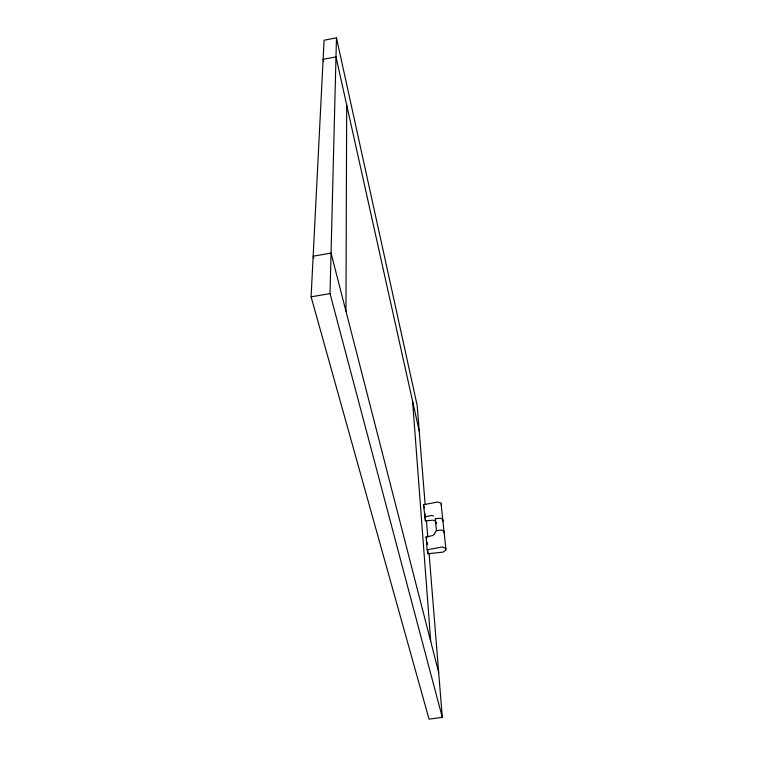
<?xml version="1.0" encoding="UTF-8"?>
<svg xmlns="http://www.w3.org/2000/svg" width="757" height="757" viewBox="0 0 757 757"><rect width="100%" height="100%" fill="white"/><g stroke="black" fill="none" stroke-linecap="round" stroke-linejoin="round"><path stroke-width="1.14" d="M345.949 311.155L346.687 104.958M442.296 717.381L330.024 293.602L336.468 37.85L324.081 40.235L311.099 296.839L429.058 719.15L442.296 717.381L429.096 553.556M434.622 520.873L432.89 520.154L425.396 520.863L423.523 504.749L437.726 501.995L441 503.045L445.892 549.033L445.901 550.074L443.157 552.099L428.074 553.727L427.137 549.809L426.125 536.912L432.531 535.625L434.196 534.281L436.373 530.468L435.332 518.744L440.233 518.252L442.637 519.198L443.082 521.213M424.488 516.965L431.812 515.441L433.515 515.981M427.137 549.809L442.012 547.008L445.447 548.049L445.892 549.033M311.099 296.839L330.024 293.602M313.767 258.478L313.161 256.207L331.046 253.093L438.682 672.453M426.125 536.912L426.579 538.842M423.523 504.749L424.27 507.975M323.646 61.629L323.116 59.349L335.994 56.889L419.236 431.13M436.439 530.704L441.35 529.976L443.782 530.912L444.227 532.937M435.332 518.744L435.625 520.248M436.127 522.254L436.429 523.825M336.468 37.85L417.154 405.364L425.112 504.115M426.446 520.598L427.771 537.082M424.781 513.085L425.046 516.425M425.226 518.64L425.396 520.863M427.137 542.003L427.327 544.349M427.79 550.207L428.074 553.727M412.574 401.172L430.724 641.463M441.426 504.011L441.435 505.051"/></g></svg>
